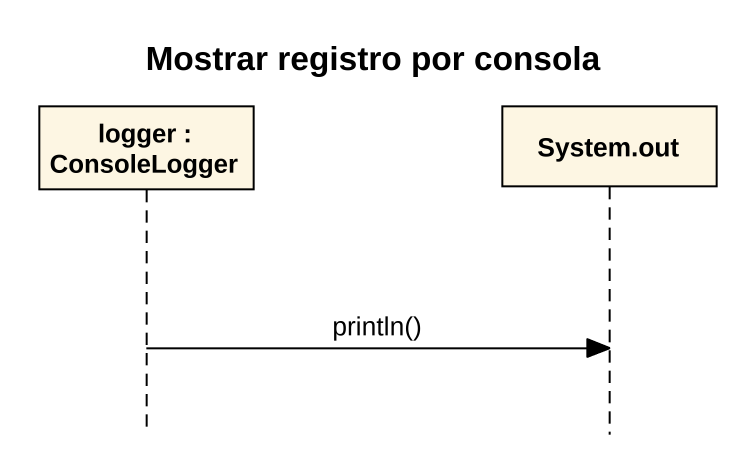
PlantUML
@startuml
title Mostrar registro por consola
hide footbox
participant "logger : ConsoleLogger" as logger
participant "System.out" as System_out

logger -> System_out : println()
@enduml
